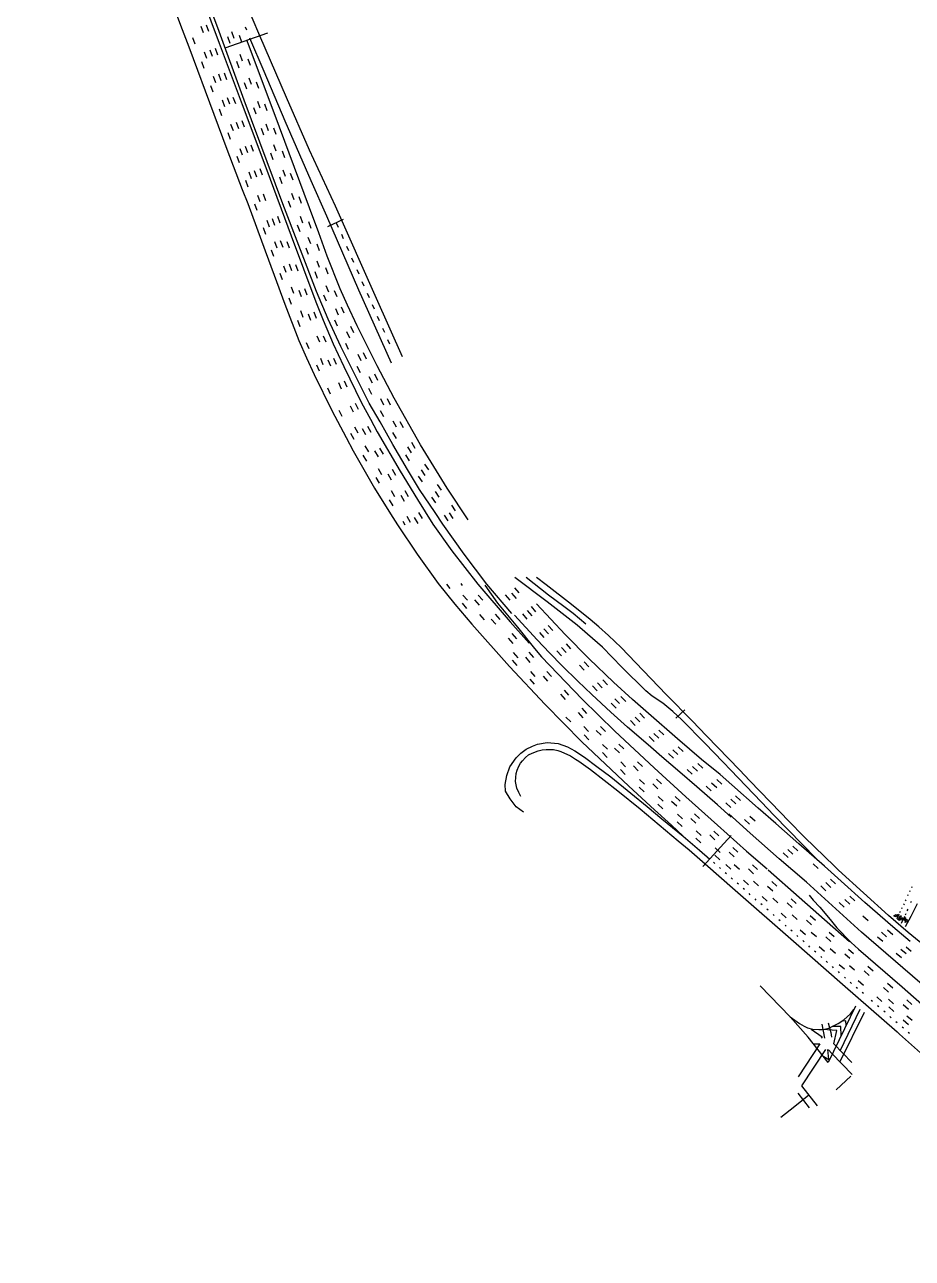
# Model space of a CAD drawing. Extents: x 6448775 to 6456929, y 1869110 to 1876805.
# Drawn here: x 6450231 to 6451908, y 1872155 to 1874486 of the extents above; entities that cross this region are included whole.
import ezdxf

# ---------------------------------------------------------------- set-up
doc = ezdxf.new("R2010")
doc.units = 0
doc.header["$LTSCALE"] = 100
doc.header["$MEASUREMENT"] = 0
for name, color, linetype, lineweight in [('DashedBoundariesNORTH', 4, 'Continuous', 25), ('DashedBoundariesSOUTH', 1, 'Continuous', 25), ('GuardRails', 1, 'Continuous', 25), ('SectionDividersSOUTH', 7, 'Continuous', 25), ('UrbanGeometry', 1, 'Continuous', 25)]:
    doc.layers.add(name, color=color, linetype=linetype, lineweight=lineweight)
for name, color, linetype, lineweight, true_color in [('ExitDividers', 4, 'Continuous', 25, 0x00ffff), ('SectionDividersNORTH', 1, 'Continuous', 25, 0xff0000), ('SolidBoundaries', 3, 'Continuous', 25, 0x00ff00)]:
    doc.layers.add(name, color=color, linetype=linetype, lineweight=lineweight, true_color=true_color)

msp = doc.modelspace()

# ---------------------------------------------------------------- linework, layer by layer
at = {"layer": 'DashedBoundariesNORTH'}
for points in [[(6450622.1, 1874473.4), (6450626.5, 1874461.2)], [(6450650.5, 1874475.8), (6450648.2, 1874481.9)], [(6450614, 1874463.9), (6450618.4, 1874451.7)], [(6450636.1, 1874466.4), (6450640.5, 1874454.2)], [(6450637.7, 1874430.5), (6450642.2, 1874418.3)], [(6450631.3, 1874417.3), (6450635.7, 1874405)], [(6450652.6, 1874422), (6450657.1, 1874409.8)], [(6450645.7, 1874377.3), (6450650.2, 1874365.1)], [(6450654.5, 1874386), (6450658.9, 1874373.8)], [(6450668.5, 1874378.6), (6450672.9, 1874366.4)], [(6450663.2, 1874330.1), (6450667.7, 1874317.9)], [(6450670.8, 1874341.7), (6450675.3, 1874329.5)], [(6450684.3, 1874336.6), (6450688.8, 1874324.4)], [(6450677.9, 1874290.8), (6450682.4, 1874278.6)], [(6450686.9, 1874299), (6450691.4, 1874286.8)], [(6450701.1, 1874291.5), (6450705.5, 1874279.3)], [(6450701.3, 1874260.2), (6450705.7, 1874248)], [(6450695.4, 1874244.1), (6450699.8, 1874231.9)], [(6450717.3, 1874247.8), (6450721.8, 1874235.6)], [(6450712.3, 1874198.7), (6450716.8, 1874186.5)], [(6450719.1, 1874212.4), (6450723.5, 1874200.1)], [(6450732.9, 1874205.6), (6450737.4, 1874193.4)], [(6450735.2, 1874168.3), (6450739.7, 1874156.1)], [(6450729.1, 1874153.5), (6450733.5, 1874141.3)], [(6450749.3, 1874161.6), (6450753.7, 1874149.3)], [(6450751.3, 1874124.5), (6450755.7, 1874112.3)], [(6450746.2, 1874108.2), (6450750.7, 1874095.9)], [(6450767.4, 1874114.2), (6450771.8, 1874102)], [(6450823.9, 1874103.3), (6450820.2, 1874111.3)], [(6450766.3, 1874084.9), (6450770.8, 1874072.7)], [(6450833.7, 1874081.9), (6450830, 1874089.9)], [(6450762.4, 1874064.8), (6450766.8, 1874052.6)], [(6450783, 1874072), (6450787.4, 1874059.8)], [(6450843.3, 1874059.1), (6450839.6, 1874067.2)], [(6450783, 1874040.3), (6450787.4, 1874028.1)], [(6450799.4, 1874027.6), (6450803.8, 1874015.4)], [(6450852.7, 1874037.3), (6450849, 1874045.4)], [(6450779, 1874020), (6450783.5, 1874007.7)], [(6450862.8, 1874015.1), (6450859.1, 1874023.2)], [(6450805.7, 1873981.2), (6450800.9, 1873992.7)], [(6450821.5, 1873971.9), (6450816.6, 1873983.3)], [(6450872.6, 1873992.3), (6450868.9, 1874000.3)], [(6450801.2, 1873964.1), (6450796.3, 1873975.5)], [(6450882.3, 1873970.4), (6450878.6, 1873978.5)], [(6450824.1, 1873937.8), (6450819.2, 1873949.2)], [(6450834.5, 1873941.5), (6450829.7, 1873952.9)], [(6450891.8, 1873948.9), (6450888.1, 1873957)], [(6450901.2, 1873926.8), (6450897.5, 1873934.8)], [(6450821.9, 1873916.6), (6450817, 1873928)], [(6450846.6, 1873916.5), (6450852.3, 1873904.9)], [(6450911.3, 1873904.6), (6450907.6, 1873912.6)], [(6450838.9, 1873906.6), (6450844.6, 1873894.9)], [(6450921, 1873882.7), (6450917.3, 1873890.8)], [(6450842.9, 1873872.7), (6450838, 1873884.1)], [(6450870.5, 1873866.9), (6450876.2, 1873855.2)], [(6450858.9, 1873841.1), (6450864.6, 1873829.4)], [(6450860.2, 1873863.7), (6450865.9, 1873852.1)], [(6450881.6, 1873821.6), (6450887.3, 1873809.9)], [(6450892, 1873826.6), (6450897.7, 1873814.9)], [(6450880.4, 1873799.7), (6450886.1, 1873788)], [(6450903.4, 1873779.8), (6450909.1, 1873768.1)], [(6450916, 1873779.8), (6450921.7, 1873768.1)], [(6450902.7, 1873757.3), (6450909.2, 1873746)], [(6450926.4, 1873737.8), (6450932.9, 1873726.5)], [(6450939.6, 1873736.7), (6450946.1, 1873725.4)], [(6450926.2, 1873715.5), (6450932.7, 1873704.2)], [(6450954.6, 1873688.7), (6450961.1, 1873677.5)], [(6450961.9, 1873697.4), (6450968.4, 1873686.1)], [(6450950.8, 1873673.5), (6450957.3, 1873662.3)], [(6450986.7, 1873655.7), (6450994, 1873644.9)], [(6450974.7, 1873633.4), (6450982, 1873622.6)], [(6450980, 1873645.2), (6450987.3, 1873634.4)], [(6451010.7, 1873617.7), (6451017.9, 1873606.9)], [(6450999.9, 1873593.5), (6451007.1, 1873582.7)], [(6451006.4, 1873604.5), (6451013.6, 1873593.7)], [(6451032.9, 1873564.1), (6451040.1, 1873553.3)], [(6451037.2, 1873578.2), (6451044.5, 1873567.4)], [(6451023.5, 1873559.3), (6451030.7, 1873548.5)], [(6451156.3, 1873422.4), (6451164.8, 1873412.6)], [(6451139.1, 1873408.9), (6451147.7, 1873399.1)], [(6451150.9, 1873412.1), (6451159.5, 1873402.3)], [(6451180.4, 1873379.1), (6451189, 1873369.3)], [(6451187.8, 1873386.8), (6451196.4, 1873377)], [(6451171.4, 1873372.8), (6451179.9, 1873363)], [(6451220.2, 1873351.3), (6451228.7, 1873341.5)], [(6451203.5, 1873337.9), (6451212, 1873328.1)], [(6451211.9, 1873344.8), (6451220.5, 1873335)], [(6451245.4, 1873309.6), (6451253.9, 1873299.8)], [(6451253.9, 1873316.5), (6451262.4, 1873306.7)], [(6451236.5, 1873303.4), (6451245, 1873293.6)], [(6451297.2, 1873272.9), (6451288, 1873282.1)], [(6451288.3, 1873266.7), (6451279.1, 1873275.9)], [(6451312.8, 1873227.6), (6451303.6, 1873236.8)], [(6451322.2, 1873233.5), (6451313.1, 1873242.7)], [(6451332.5, 1873238.9), (6451323.3, 1873248.1)], [(6451355.1, 1873203.4), (6451345.9, 1873212.6)], [(6451366.9, 1873207.3), (6451357.7, 1873216.5)], [(6451348.4, 1873194.8), (6451339.3, 1873203.9)], [(6451384.7, 1873162.2), (6451375.5, 1873171.4)], [(6451393.6, 1873168.8), (6451384.4, 1873178)], [(6451402.2, 1873175.8), (6451393, 1873185)], [(6451419.9, 1873147), (6451429.4, 1873138.1)], [(6451429.4, 1873153.1), (6451438.9, 1873144.2)], [(6451410.9, 1873140.9), (6451420.4, 1873132)], [(6451465.7, 1873121.9), (6451475.2, 1873113)], [(6451447.2, 1873109.3), (6451456.7, 1873100.4)], [(6451455.7, 1873116.2), (6451465.2, 1873107.3)], [(6451482.5, 1873079.1), (6451492, 1873070.2)], [(6451492.8, 1873084.4), (6451502.3, 1873075.6)], [(6451502.7, 1873090.4), (6451512.2, 1873081.6)], [(6451529, 1873053.8), (6451538.5, 1873045)], [(6451538.9, 1873060), (6451548.4, 1873051.2)], [(6451518.5, 1873047.6), (6451528, 1873038.7)], [(6451574.1, 1873028.9), (6451583.6, 1873020)], [(6451556, 1873016), (6451565.5, 1873007.1)], [(6451565, 1873022.7), (6451574.6, 1873013.8)], [(6451591.3, 1872984.3), (6451600.8, 1872975.5)], [(6451601.4, 1872990.8), (6451610.9, 1872981.9)], [(6451682.5, 1872934.2), (6451692, 1872925.4)], [(6451663.8, 1872921.3), (6451673.3, 1872912.5)], [(6451673.1, 1872927.9), (6451682.6, 1872919)], [(6451720.9, 1872900.6), (6451730.4, 1872891.7)], [(6451744.5, 1872865), (6451754, 1872856.1)], [(6451753.6, 1872871.5), (6451763.1, 1872862.7)], [(6451735.3, 1872858.7), (6451744.8, 1872849.8)], [(6451790, 1872839.3), (6451799.5, 1872830.5)], [(6451770.1, 1872827.3), (6451779.6, 1872818.4)], [(6451780.3, 1872833.3), (6451789.8, 1872824.5)], [(6451814.9, 1872802.5), (6451824.4, 1872793.6)], [(6451849.8, 1872771.2), (6451859.6, 1872762.7)], [(6451861.5, 1872775.6), (6451871.3, 1872767)], [(6451842.5, 1872762.7), (6451852.3, 1872754.2)], [(6451877.6, 1872732), (6451887.4, 1872723.5)], [(6451886.3, 1872739.3), (6451896.2, 1872730.8)], [(6451896.3, 1872744), (6451906.1, 1872735.5)]]:
    msp.add_lwpolyline(points, dxfattribs=at)
at = {"layer": 'DashedBoundariesSOUTH'}
for points in [[(6450563.8, 1874483.8), (6450568.2, 1874471.6)], [(6450574.1, 1874486.4), (6450578.6, 1874474.2)], [(6450548.3, 1874462.3), (6450552.8, 1874450)], [(6450570.1, 1874435.3), (6450574.6, 1874423)], [(6450580.6, 1874439), (6450585, 1874426.8)], [(6450590.8, 1874441.9), (6450595.2, 1874429.7)], [(6450565.4, 1874416.8), (6450569.8, 1874404.6)], [(6450587.2, 1874389.3), (6450591.6, 1874377.1)], [(6450597, 1874393.5), (6450601.5, 1874381.2)], [(6450607.8, 1874395.3), (6450612.2, 1874383.1)], [(6450582.2, 1874371.7), (6450586.6, 1874359.5)], [(6450604.1, 1874344.2), (6450608.6, 1874331.9)], [(6450613.5, 1874348.9), (6450618, 1874336.7)], [(6450624.6, 1874349.8), (6450629.1, 1874337.5)], [(6450598.5, 1874327.3), (6450603, 1874315.1)], [(6450620.2, 1874298.6), (6450624.7, 1874286.4)], [(6450630.4, 1874302.3), (6450634.9, 1874290.1)], [(6450641.2, 1874305.5), (6450645.7, 1874293.3)], [(6450614.7, 1874282.5), (6450619.2, 1874270.3)], [(6450631.6, 1874238), (6450636.1, 1874225.8)], [(6450637.5, 1874252.7), (6450641.9, 1874240.5)], [(6450647.7, 1874257), (6450652.1, 1874244.8)], [(6450658.1, 1874259.6), (6450662.5, 1874247.4)], [(6450675.2, 1874214.7), (6450679.6, 1874202.4)], [(6450648.4, 1874192.5), (6450652.9, 1874180.3)], [(6450654.4, 1874208.1), (6450658.8, 1874195.9)], [(6450664.8, 1874211), (6450669.2, 1874198.8)], [(6450665.2, 1874148.1), (6450669.6, 1874135.9)], [(6450670.7, 1874164.3), (6450675.2, 1874152)], [(6450681.5, 1874166.6), (6450686, 1874154.3)], [(6450708.7, 1874124.4), (6450713.1, 1874112.2)], [(6450681.8, 1874102.9), (6450686.2, 1874090.7)], [(6450688.6, 1874116.9), (6450693.1, 1874104.7)], [(6450698.7, 1874120), (6450703.1, 1874107.8)], [(6450703.2, 1874076.7), (6450707.6, 1874064.5)], [(6450714, 1874078.3), (6450718.5, 1874066.1)], [(6450726.4, 1874077), (6450730.9, 1874064.8)], [(6450696.8, 1874060.9), (6450701.3, 1874048.7)], [(6450719.8, 1874031), (6450724.3, 1874018.8)], [(6450730.6, 1874034.2), (6450735.1, 1874022)], [(6450742.5, 1874033.4), (6450747, 1874021.2)], [(6450713.2, 1874016.8), (6450717.7, 1874004.6)], [(6450734.7, 1873991.2), (6450739.1, 1873979)], [(6450749.1, 1873984.8), (6450753.5, 1873972.6)], [(6450759.8, 1873987.9), (6450764.3, 1873975.7)], [(6450730, 1873970.4), (6450734.5, 1873958.2)], [(6450752.2, 1873946.1), (6450756.7, 1873933.9)], [(6450766.6, 1873940.1), (6450771.1, 1873927.9)], [(6450777.1, 1873943.8), (6450781.6, 1873931.6)], [(6450746.4, 1873928), (6450750.8, 1873915.8)], [(6450788.8, 1873886.2), (6450783.9, 1873897.6)], [(6450800.4, 1873886.7), (6450795.5, 1873898.1)], [(6450768.7, 1873873.8), (6450763.8, 1873885.3)], [(6450787.9, 1873831.5), (6450783, 1873842.9)], [(6450795.3, 1873843.9), (6450790.4, 1873855.3)], [(6450809.5, 1873841.2), (6450804.6, 1873852.6)], [(6450819.9, 1873844.3), (6450815, 1873855.8)], [(6450808.6, 1873788.2), (6450803.7, 1873799.7)], [(6450829.8, 1873797.9), (6450824.9, 1873809.3)], [(6450840.2, 1873801.3), (6450835.3, 1873812.7)], [(6450855.7, 1873771.2), (6450861.4, 1873759.6)], [(6450824.5, 1873758), (6450830.2, 1873746.3)], [(6450846.3, 1873766.2), (6450852, 1873754.5)], [(6450854.3, 1873726.2), (6450860.8, 1873714.9)], [(6450878.7, 1873727.4), (6450885.2, 1873716.2)], [(6450846.7, 1873714.6), (6450853.2, 1873703.3)], [(6450868.6, 1873723.5), (6450875.1, 1873712.2)], [(6450874, 1873690.4), (6450880.5, 1873679.1)], [(6450892.3, 1873681.1), (6450898.8, 1873669.9)], [(6450901.7, 1873686), (6450908.2, 1873674.8)], [(6450870.1, 1873673), (6450876.6, 1873661.7)], [(6450894.5, 1873630.9), (6450901, 1873619.7)], [(6450898.9, 1873647.6), (6450905.4, 1873636.4)], [(6450917, 1873637.5), (6450923.5, 1873626.3)], [(6450925.2, 1873646.6), (6450931.7, 1873635.3)], [(6450920, 1873588.3), (6450926.5, 1873577)], [(6450923.3, 1873606.3), (6450929.8, 1873595)], [(6450941.7, 1873597.3), (6450948.2, 1873586)], [(6450949.3, 1873606.3), (6450955.8, 1873595)], [(6450975.4, 1873564.4), (6450981.9, 1873553.2)], [(6450945.5, 1873548), (6450949.3, 1873541.5)], [(6450952.9, 1873557.6), (6450959.4, 1873546.3)], [(6450967.1, 1873554.8), (6450973.6, 1873543.6)], [(6451034.7, 1873421.2), (6451028.6, 1873429.2)], [(6451058.5, 1873426.8), (6451055.8, 1873430.3)], [(6451058.9, 1873408.5), (6451067.4, 1873398.7)], [(6451081, 1873399.5), (6451089.5, 1873389.7)], [(6451088, 1873408.4), (6451096.5, 1873398.6)], [(6451057.6, 1873392.9), (6451066.1, 1873383.1)], [(6451090.6, 1873371.5), (6451099.1, 1873361.7)], [(6451112.7, 1873363.2), (6451121.3, 1873353.4)], [(6451119.9, 1873372.1), (6451128.5, 1873362.2)], [(6451151.5, 1873335.9), (6451160, 1873326.1)], [(6451144.6, 1873326.8), (6451153.1, 1873317)], [(6451152.4, 1873285.3), (6451160.9, 1873275.5)], [(6451154.2, 1873299.8), (6451162.7, 1873290)], [(6451177.1, 1873291.1), (6451185.7, 1873281.3)], [(6451183.8, 1873300.5), (6451192.4, 1873290.7)], [(6451186.7, 1873264.2), (6451195.2, 1873254.3)], [(6451217.7, 1873264.2), (6451226.2, 1873254.3)], [(6451185.2, 1873249.7), (6451193.7, 1873239.9)], [(6451210.4, 1873255.4), (6451218.9, 1873245.6)], [(6451243.5, 1873221), (6451252, 1873211.2)], [(6451250.2, 1873229), (6451258.7, 1873219.2)], [(6451283.9, 1873194.6), (6451292.4, 1873184.8)], [(6451262.7, 1873168.8), (6451253.5, 1873178)], [(6451276.9, 1873186.7), (6451285.5, 1873176.8)], [(6451296.5, 1873150.6), (6451287.3, 1873159.8)], [(6451297.1, 1873135), (6451287.9, 1873144.2)], [(6451320, 1873143.5), (6451310.8, 1873152.7)], [(6451328.4, 1873150.6), (6451319.2, 1873159.8)], [(6451331.9, 1873117), (6451322.7, 1873126.2)], [(6451354.7, 1873110.1), (6451345.5, 1873119.3)], [(6451363.1, 1873117.6), (6451353.9, 1873126.7)], [(6451331.7, 1873101.7), (6451322.5, 1873110.9)], [(6451365.7, 1873069.7), (6451356.5, 1873078.9)], [(6451366.5, 1873084), (6451357.3, 1873093.2)], [(6451390.4, 1873076.3), (6451381.2, 1873085.5)], [(6451389.1, 1873093.2), (6451398.6, 1873084.3)], [(6451392.8, 1873060), (6451402.3, 1873051.2)], [(6451418.1, 1873051.5), (6451427.6, 1873042.6)], [(6451424.7, 1873060.4), (6451434.2, 1873051.6)], [(6451392.1, 1873045.3), (6451401.7, 1873036.4)], [(6451427.7, 1873027.9), (6451437.2, 1873019.1)], [(6451460.3, 1873027.7), (6451469.8, 1873018.8)], [(6451427.5, 1873013.1), (6451437, 1873004.3)], [(6451453.4, 1873019.1), (6451462.9, 1873010.3)], [(6451463.7, 1872980.1), (6451473.2, 1872971.2)], [(6451464.5, 1872994.6), (6451474, 1872985.8)], [(6451489.6, 1872986.4), (6451499.1, 1872977.5)], [(6451496.4, 1872995), (6451505.9, 1872986.2)], [(6451499.7, 1872963), (6451509.2, 1872954.1)], [(6451525.5, 1872955.1), (6451535, 1872946.2)], [(6451533, 1872962.6), (6451542.5, 1872953.7)], [(6451499.1, 1872948.8), (6451508.6, 1872940)], [(6451569.1, 1872931.3), (6451578.6, 1872922.4)], [(6451535.1, 1872917), (6451544.6, 1872908.1)], [(6451535.7, 1872930.9), (6451545.2, 1872922)], [(6451562.1, 1872922.3), (6451571.6, 1872913.5)], [(6451532.4, 1872903.5), (6451534.8, 1872901.4)], [(6451545.9, 1872891.7), (6451543.6, 1872893.8)], [(6451555.9, 1872899.1), (6451565.4, 1872890.3)], [(6451571.8, 1872899.5), (6451581.3, 1872890.6)], [(6451598.4, 1872890.8), (6451608, 1872881.9)], [(6451606.4, 1872898.5), (6451615.9, 1872889.7)], [(6451557.1, 1872881.7), (6451554.8, 1872883.8)], [(6451568.4, 1872871.7), (6451566, 1872873.8)], [(6451579.5, 1872862), (6451577.2, 1872864.1)], [(6451589, 1872869.7), (6451598.5, 1872860.8)], [(6451608.1, 1872867.9), (6451617.6, 1872859)], [(6451642.4, 1872867.3), (6451651.9, 1872858.5)], [(6451590.9, 1872852.1), (6451588.5, 1872854.2)], [(6451602, 1872842.2), (6451599.6, 1872844.3)], [(6451624.3, 1872839.1), (6451633.8, 1872830.2)], [(6451634.8, 1872858.4), (6451644.3, 1872849.6)], [(6451613.4, 1872832.2), (6451611, 1872834.3)], [(6451624.2, 1872822.8), (6451621.9, 1872824.9)], [(6451635.6, 1872813.1), (6451633.2, 1872815.2)], [(6451644.5, 1872835.9), (6451654, 1872827.1)], [(6451671.4, 1872827.1), (6451680.9, 1872818.2)], [(6451679, 1872834.6), (6451688.5, 1872825.8)], [(6451647.2, 1872802.7), (6451644.9, 1872804.8)], [(6451658.3, 1872792.8), (6451655.9, 1872794.9)], [(6451660.4, 1872807.2), (6451669.9, 1872798.3)], [(6451681.1, 1872804), (6451690.6, 1872795.2)], [(6451708.3, 1872794.3), (6451717.9, 1872785.5)], [(6451715.4, 1872803), (6451724.9, 1872794.1)], [(6451669.9, 1872782.8), (6451667.6, 1872784.9)], [(6451680.9, 1872773.1), (6451678.5, 1872775.2)], [(6451696.4, 1872775.6), (6451706.3, 1872767)], [(6451716.9, 1872771.7), (6451726.8, 1872763.2)], [(6451750.9, 1872771.5), (6451760.7, 1872763)], [(6451692.1, 1872763.2), (6451689.8, 1872765.3)], [(6451703.9, 1872753.4), (6451701.5, 1872755.5)], [(6451714.7, 1872743.3), (6451712.4, 1872745.5)], [(6451744.6, 1872762.4), (6451754.4, 1872753.9)], [(6451725.9, 1872733.6), (6451723.5, 1872735.8)], [(6451732.3, 1872744.3), (6451742.1, 1872735.7)], [(6451737.4, 1872723.4), (6451735, 1872725.6)], [(6451752.9, 1872740.4), (6451762.7, 1872731.9)], [(6451780.4, 1872730.7), (6451790.2, 1872722.2)], [(6451787.4, 1872739.6), (6451797.2, 1872731.1)], [(6451748, 1872714.3), (6451745.6, 1872716.4)], [(6451759.4, 1872704.1), (6451757.1, 1872706.3)], [(6451770.2, 1872710.6), (6451780.1, 1872702)], [(6451789.2, 1872708.7), (6451799, 1872700.2)], [(6451817.1, 1872698.2), (6451826.9, 1872689.6)], [(6451824.3, 1872706.9), (6451834.1, 1872698.4)], [(6451770.8, 1872694.7), (6451768.4, 1872696.9)], [(6451782, 1872684.4), (6451779.7, 1872686.6)], [(6451793.4, 1872674.5), (6451791, 1872676.7)], [(6451806, 1872679.9), (6451815.8, 1872671.3)], [(6451861.2, 1872674.8), (6451871, 1872666.3)], [(6451804.5, 1872664.9), (6451802.1, 1872667.1)], [(6451815.7, 1872655.2), (6451813.4, 1872657.4)], [(6451853.4, 1872666.8), (6451863.2, 1872658.3)], [(6451832.9, 1872640.3), (6451830.5, 1872642.5)], [(6451840.9, 1872649), (6451850.7, 1872640.5)], [(6451844.7, 1872630.2), (6451842.4, 1872632.4)], [(6451862.9, 1872644.8), (6451872.8, 1872636.2)], [(6451863.5, 1872630), (6451873.3, 1872621.5)], [(6451890.8, 1872634.7), (6451900.6, 1872626.2)], [(6451897.6, 1872643.3), (6451907.4, 1872634.7)], [(6451856.6, 1872620), (6451854.2, 1872622.1)], [(6451868.2, 1872609.7), (6451865.8, 1872611.9)], [(6451890.8, 1872605.7), (6451900.7, 1872597.2)], [(6451898, 1872613.6), (6451907.8, 1872605.1)], [(6451879.3, 1872600), (6451877, 1872602.1)], [(6451891.2, 1872589.8), (6451888.8, 1872591.9)], [(6451902.6, 1872579.7), (6451900.3, 1872581.8)]]:
    msp.add_lwpolyline(points, dxfattribs=at)
at = {"layer": 'ExitDividers'}
for points in [[(6450804, 1874104.9), (6450833.5, 1874118.9)], [(6451461.2, 1873176), (6451478.1, 1873191.9)]]:
    msp.add_lwpolyline(points, dxfattribs=at)
at = {"layer": 'GuardRails'}
for points in [[(6451100.2, 1873427.4), (6451124.1, 1873393.3), (6451162.3, 1873347.8), (6451194.5, 1873307.3), (6451207.8, 1873291.9), (6451284.2, 1873211.9), (6451345.9, 1873151.6), (6451420.2, 1873082.1), (6451480.1, 1873026.9), (6451540.3, 1872973.4), (6451595, 1872924.7), (6451633.7, 1872891.3)], [(6451566, 1872988.7), (6451540.3, 1873012.2), (6451500.9, 1873046.3), (6451468.7, 1873073.8), (6451434.7, 1873102.8), (6451413.8, 1873120.9), (6451391.2, 1873140.6), (6451370.1, 1873159), (6451338.7, 1873187.1), (6451302.4, 1873220.6), (6451276.4, 1873245.6), (6451246.5, 1873275), (6451222.5, 1873299.4), (6451199.3, 1873323.7), (6451156.8, 1873370.4)], [(6451713.3, 1872841.4), (6451720.8, 1872832), (6451733.1, 1872818.9), (6451752.6, 1872795.4), (6451765.7, 1872779.5), (6451792.7, 1872751.6), (6451806.7, 1872739.3), (6451888.7, 1872668.2), (6451995.5, 1872574.2), (6452113.8, 1872471.3), (6452226.5, 1872372.3), (6452311.4, 1872298.1), (6452340.7, 1872272.4), (6452383, 1872235.3), (6452426.5, 1872197.1), (6452474.7, 1872155)]]:
    msp.add_lwpolyline(points, dxfattribs=at)
at = {"layer": 'SectionDividersNORTH'}
msp.add_lwpolyline([(6450609.9, 1874442.6), (6450690.4, 1874470.9)], dxfattribs=at)
at = {"layer": 'SectionDividersSOUTH'}
msp.add_lwpolyline([(6451566.1, 1872953.9), (6451512.4, 1872895.6)], dxfattribs=at)
at = {"layer": 'SolidBoundaries'}
for points in [[(6450675.5, 1874465.7), (6450661.1, 1874499.2), (6450635.2, 1874559.9), (6450569.1, 1874712.6), (6450552.1, 1874758.7), (6450492.6, 1874918), (6450454, 1875021.4), (6450417.5, 1875118.3), (6450393.2, 1875178.1), (6450359.9, 1875255.7), (6450329.7, 1875324.1), (6450300.7, 1875386.1), (6450259.6, 1875464.4), (6450231.1, 1875515.2)], [(6451151.5, 1873373.8), (6451104, 1873429), (6451061.4, 1873485.7), (6451021.1, 1873542.7), (6451006.5, 1873564.4), (6450977.2, 1873608.2), (6450954.3, 1873646), (6450926.4, 1873692.8), (6450902.4, 1873735.9), (6450882.1, 1873771.4), (6450828.4, 1873878.4), (6450804.2, 1873929.9), (6450782.1, 1873982), (6450718.6, 1874148.1), (6450645.9, 1874343.8), (6450596, 1874480.8), (6450526.9, 1874664.9)], [(6450478.5, 1874612.4), (6450528.7, 1874477.5), (6450541.3, 1874444.4), (6450588.7, 1874317.4), (6450613.3, 1874251.4), (6450642.2, 1874174.7), (6450652.4, 1874148.3), (6450685.3, 1874059.3), (6450702.5, 1874013), (6450722.8, 1873958), (6450749.3, 1873889.5), (6450763.5, 1873857), (6450777.7, 1873825.4), (6450811.4, 1873757.5), (6450838.3, 1873706), (6450851.9, 1873681.1), (6450892.3, 1873610.8), (6450922.2, 1873561.9), (6450935.5, 1873541.3), (6450972.5, 1873485.7), (6451012.5, 1873430.6), (6451043.8, 1873391.6), (6451075.7, 1873353.7), (6451146.9, 1873273.8), (6451214.2, 1873201.6), (6451284, 1873131.3), (6451372.7, 1873047.2), (6451421.1, 1873002.5), (6451452.9, 1872973.7), (6451475.2, 1872952.9)], [(6450552.9, 1874573.8), (6450598.6, 1874451.8), (6450642.1, 1874335.7), (6450688.4, 1874211.3), (6450734.3, 1874087.2), (6450781.4, 1873962.5), (6450795, 1873928), (6450814.1, 1873883.4), (6450823.3, 1873863.3), (6450833.8, 1873840.7), (6450867.6, 1873772), (6450884.2, 1873740.9), (6450897.3, 1873717), (6450940.2, 1873642.5), (6450973.1, 1873588.9), (6451002.5, 1873542.2), (6451038.2, 1873492.3), (6451087.2, 1873429.1), (6451148.2, 1873358.1), (6451184.5, 1873317.3)], [(6451069.2, 1873550.6), (6451029.5, 1873610.7), (6450978.8, 1873692.4), (6450929.2, 1873780.8), (6450897.2, 1873841.5), (6450859.4, 1873917.4), (6450840.9, 1873956.1), (6450827.4, 1873987.3), (6450802.8, 1874049.2), (6450787.1, 1874093.4), (6450769.3, 1874140.4), (6450712.6, 1874292.5), (6450655.3, 1874446.1), (6450651, 1874457.5)], [(6450924, 1873846.9), (6450862.6, 1873984.9), (6450801.7, 1874124.6), (6450772.5, 1874191.6), (6450723.4, 1874304.1), (6450683.3, 1874398), (6450656.4, 1874460.7)], [(6450944.7, 1873858.5), (6450895.6, 1873969), (6450818.4, 1874143.8), (6450769.1, 1874249.3), (6450725.6, 1874348.9), (6450675.5, 1874465.7)], [(6451291.3, 1873353.6), (6451267.1, 1873373.6), (6451249.9, 1873387.2), (6451221, 1873408.5), (6451178.3, 1873441.7)], [(6451944.8, 1872734.3), (6451900.1, 1872770.5), (6451863.4, 1872803.1), (6451768.6, 1872888.7), (6451761.2, 1872896), (6451704.5, 1872950.7), (6451673.4, 1872982.6), (6451659.4, 1872997.1), (6451600.4, 1873058.2), (6451582, 1873077.3), (6451519.3, 1873142.4), (6451492.4, 1873170.6), (6451443.8, 1873220.1), (6451399.6, 1873266), (6451358.1, 1873309.1), (6451334.4, 1873331.8), (6451315.8, 1873348.5), (6451299.7, 1873362.5), (6451264.3, 1873390.7), (6451216.3, 1873427.7), (6451197.9, 1873441.6)], [(6451741.9, 1872896), (6451693.6, 1872938.6), (6451650.4, 1872977.1), (6451616.9, 1873005.9), (6451567.3, 1873049.8), (6451545.1, 1873069.2), (6451509.6, 1873098), (6451464.4, 1873137), (6451409.9, 1873184.5), (6451379.5, 1873211.4), (6451343.8, 1873243.9), (6451297.6, 1873287.9), (6451252.5, 1873333.7), (6451197.8, 1873391.7)], [(6451173.6, 1872998), (6451159.8, 1873008.3), (6451148.3, 1873023.2), (6451139.8, 1873038), (6451139.1, 1873050.6), (6451142, 1873067.5), (6451147.7, 1873083.9), (6451159.6, 1873100.6), (6451168.4, 1873110), (6451178.4, 1873117.5), (6451190.2, 1873122.9), (6451200.1, 1873126.6), (6451218.1, 1873129.8), (6451239.1, 1873128.1), (6451256.6, 1873121.7), (6451270.5, 1873114.3), (6451289, 1873102), (6451312.2, 1873084.7), (6451338.4, 1873065), (6451376.2, 1873034.1), (6451407, 1873008.9), (6451435.1, 1872985.7), (6451475.2, 1872952.9), (6451505.8, 1872926.5), (6451525.3, 1872909.5)], [(6451168.5, 1873027.9), (6451164.6, 1873035.1), (6451160.6, 1873043.8), (6451158.4, 1873056.4), (6451159.4, 1873071.4), (6451161.4, 1873077.4), (6451164.6, 1873085.1), (6451168, 1873091), (6451171.6, 1873095.5), (6451177.3, 1873101.7), (6451183.2, 1873106.6), (6451189.6, 1873110), (6451201.2, 1873114.4), (6451208.6, 1873115.9), (6451216.1, 1873116.7), (6451223.7, 1873116.9), (6451230.4, 1873116.4), (6451238.2, 1873115), (6451244, 1873113.1), (6451262.4, 1873104.4), (6451272, 1873098.2), (6451278.3, 1873094.3), (6451300.2, 1873078.6), (6451351.7, 1873038.4), (6451393.9, 1873004.2), (6451466, 1872943.9), (6451486.3, 1872927), (6451516.8, 1872900.3)], [(6451954.6, 1872648.6), (6451812, 1872771.4), (6451708, 1872866.2), (6451656.7, 1872910.1), (6451602, 1872958.8), (6451561.5, 1872995.2)], [(6451475.2, 1872952.9), (6451505.8, 1872926.5), (6451525.3, 1872909.5)], [(6451516.8, 1872900.3), (6451573.7, 1872850.5), (6451683.7, 1872754.2), (6451776.3, 1872673.4), (6451879.6, 1872583.2), (6451884.1, 1872578.8), (6451935.1, 1872533.3), (6451988.7, 1872487.7), (6452041.2, 1872440.8)], [(6451635.6, 1872889), (6451694.4, 1872837.6), (6451758.2, 1872781.2), (6451789.4, 1872753.8)], [(6451904, 1872753.5), (6451871.5, 1872781.2), (6451818.6, 1872827.7), (6451774, 1872868), (6451741.9, 1872896)]]:
    msp.add_lwpolyline(points, dxfattribs=at)
at = {"layer": 'SolidBoundaries', "flags": 128}
msp.add_lwpolyline([(6451741.9, 1872896), (6451741.9, 1872896), (6451726.6, 1872910.8), (6451647.1, 1872992.2), (6451622.4, 1873017.8), (6451565.1, 1873077.3), (6451550.7, 1873092.8), (6451516, 1873128.4), (6451472.8, 1873173), (6451455.8, 1873188.5), (6451436.7, 1873203.9), (6451416.4, 1873217.5), (6451404.5, 1873227.6), (6451359.4, 1873272.4), (6451322.9, 1873309.9), (6451294.6, 1873334.8), (6451274.7, 1873351.8), (6451218, 1873395.8), (6451157.3, 1873441.6)], dxfattribs=at)
at = {"layer": 'UrbanGeometry'}
for points in [[(6451899.6, 1872842), (6451898.7, 1872840)], [(6451903.3, 1872849.4), (6451902.5, 1872847.4)], [(6451907.1, 1872857.4), (6451906.3, 1872855.4)], [(6451888.4, 1872817.6), (6451887.6, 1872815.7)], [(6451892.5, 1872825), (6451891.7, 1872823)], [(6451895.6, 1872832.7), (6451894.8, 1872830.7)], [(6451895.2, 1872782), (6451905.8, 1872801.6), (6451917.8, 1872825.4)], [(6451898.6, 1872812), (6451900, 1872814.7)], [(6451905, 1872827.4), (6451906.4, 1872830.1)], [(6451874.6, 1872800.5), (6451873.9, 1872802.9), (6451877.4, 1872804.6), (6451876.7, 1872802), (6451877.9, 1872801.6), (6451878.9, 1872802.4), (6451879.6, 1872803.9), (6451880, 1872805), (6451881.1, 1872804.4), (6451879.4, 1872801.2), (6451878.4, 1872800.3), (6451876.3, 1872800.8), (6451875.6, 1872799.6)], [(6451879.2, 1872796.4), (6451883.4, 1872805.9)], [(6451880.9, 1872794.8), (6451881.1, 1872796.1), (6451881.9, 1872795.7), (6451885.7, 1872803.1), (6451886.8, 1872802.4), (6451885.2, 1872799.4), (6451886.8, 1872796.9), (6451888.3, 1872799.8), (6451889.3, 1872795.4), (6451885.6, 1872794.2), (6451886, 1872796.1), (6451884.8, 1872797.9), (6451882.9, 1872795), (6451883.7, 1872793.7), (6451882.6, 1872793.3)], [(6451884.3, 1872808.4), (6451885.8, 1872811.1)], [(6451887.9, 1872788.6), (6451893.7, 1872801.8)], [(6451895, 1872804), (6451896.4, 1872806.6)], [(6451800.8, 1872631.6), (6451748.9, 1872525.3), (6451711.1, 1872573.2), (6451677.3, 1872611.3), (6451620.9, 1872670)], [(6451677.3, 1872611.3), (6451686, 1872605.3), (6451694.9, 1872599), (6451703.6, 1872593.9), (6451710.2, 1872590.9), (6451719.5, 1872587.9), (6451731.2, 1872587.3), (6451739.3, 1872587.6), (6451750.1, 1872590.3), (6451758.2, 1872593.6), (6451768.1, 1872598.7), (6451778.9, 1872605.9), (6451791.5, 1872617), (6451797.8, 1872625.5)], [(6451771.8, 1872526.8), (6451817.8, 1872620.2)], [(6451772.1, 1872547.4), (6451809.7, 1872625.7)], [(6451717.1, 1872588.3), (6451737.6, 1872573.5), (6451735.9, 1872571)], [(6451737.3, 1872597.8), (6451742.5, 1872571.3)], [(6451765.4, 1872585.5), (6451739.3, 1872587.6)], [(6451749.4, 1872600.2), (6451754.1, 1872581.6), (6451755.4, 1872572.9)], [(6451773.5, 1872575.8), (6451773, 1872593.1), (6451756.4, 1872592.9)], [(6451793.9, 1872525.3), (6451759.8, 1872560.2), (6451765.4, 1872585.5)], [(6451783.2, 1872595.7), (6451782.5, 1872603.7), (6451775.1, 1872603.4)], [(6451721.9, 1872560.4), (6451733.6, 1872560.2), (6451692.5, 1872498)], [(6451744, 1872549.4), (6451698.8, 1872481.2)], [(6451740.9, 1872536.2), (6451750.6, 1872530.7), (6451748.3, 1872549.4)], [(6451750, 1872548.9), (6451756.1, 1872542.2)], [(6451794.5, 1872502.2), (6451756.1, 1872542.2)], [(6451792, 1872499.3), (6451764.1, 1872473.5)], [(6451691.6, 1872467), (6451713, 1872439.4)], [(6451698.8, 1872481.2), (6451728.2, 1872443)], [(6451712.7, 1872463.1), (6451686.2, 1872442.1), (6451659.8, 1872421.4)]]:
    msp.add_lwpolyline(points, dxfattribs=at)
msp.add_lwpolyline([(6451895.5, 1872798.6), (6451894.9, 1872795.4), (6451895.7, 1872794.2), (6451896.5, 1872793.9), (6451897.9, 1872795.9), (6451898.4, 1872791.3), (6451894.6, 1872790), (6451895.4, 1872792.6), (6451894.3, 1872793.1), (6451893.6, 1872794.1), (6451893.4, 1872795.7), (6451894.1, 1872797.5), (6451894.4, 1872799.3)], close=True, dxfattribs=at)

doc.saveas('drawing.dxf')
